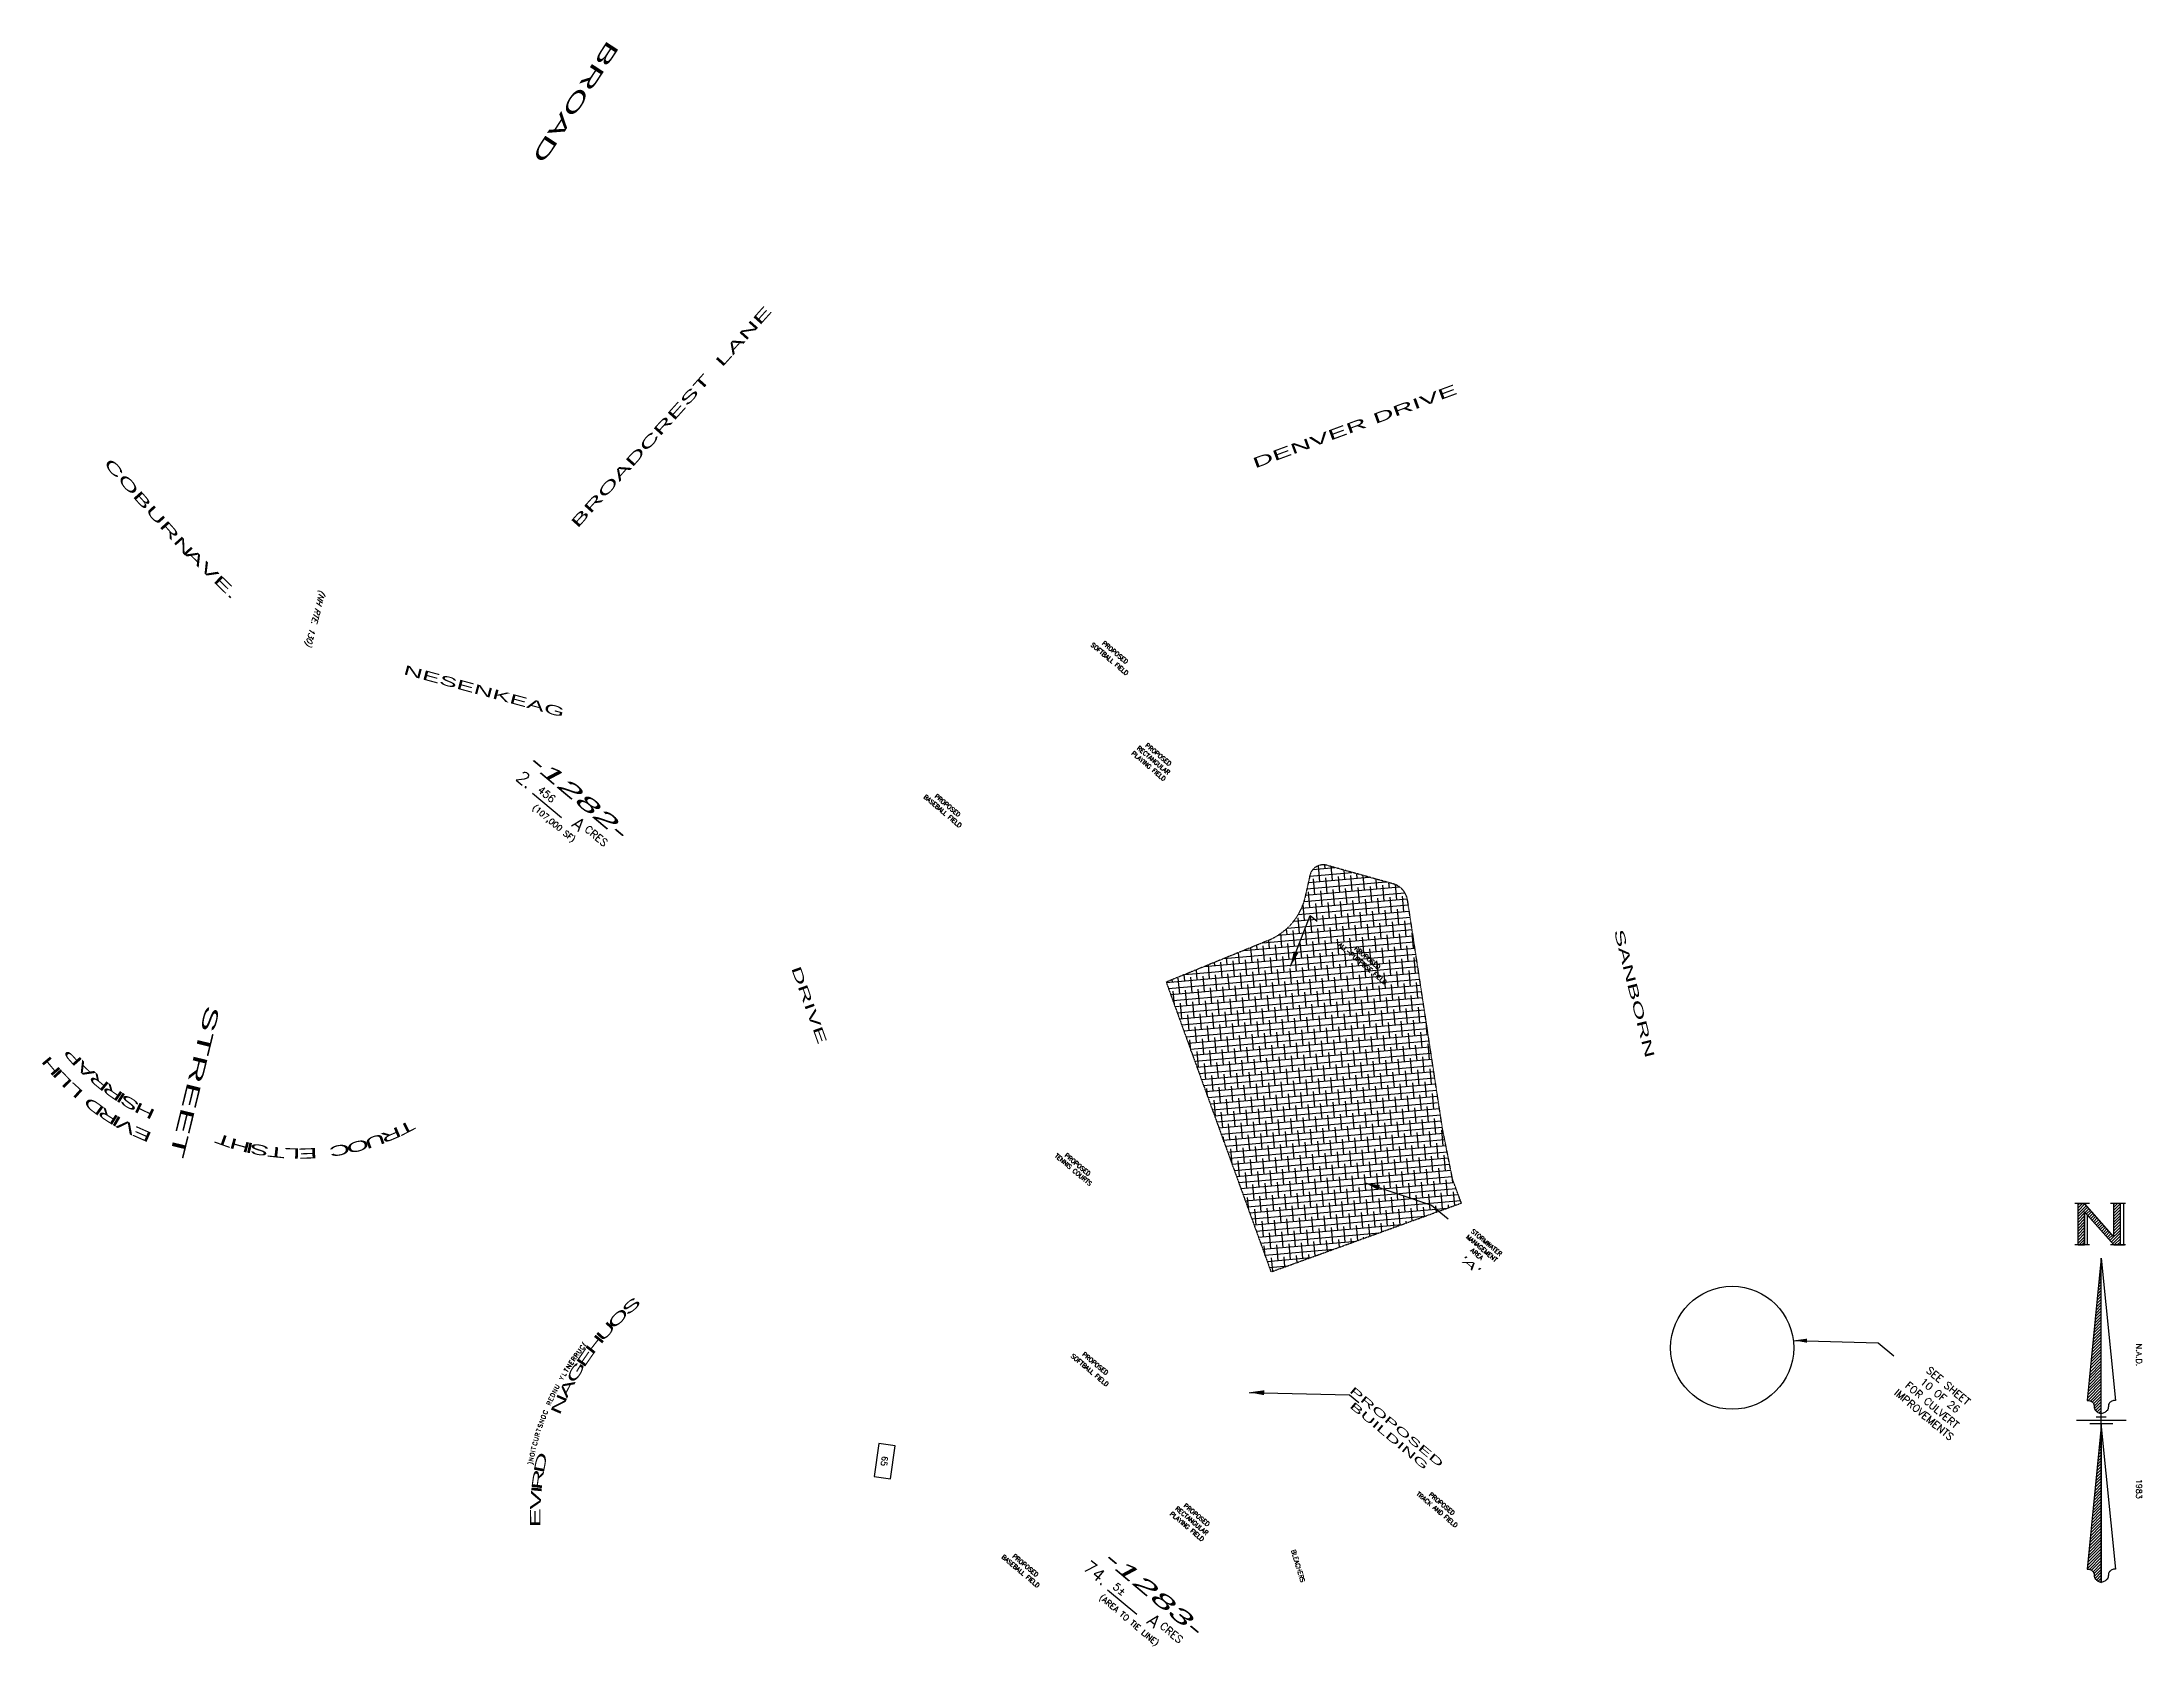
# Model space of a CAD drawing. Header units: feet. Extents: x 1024240 to 1026815, y 90191 to 94127.
# Drawn here: x 1024240 to 1026767, y 92195 to 94127 of the extents above; entities that cross this region are included whole.
import ezdxf
from ezdxf.enums import TextEntityAlignment as Align

# ---------------------------------------------------------------- set-up
doc = ezdxf.new("R2010")
doc.units = ezdxf.units.FT
doc.header["$MEASUREMENT"] = 0
doc.set_wipeout_variables(frame=1)
doc.linetypes.add('DASHDOT2', pattern=[0.5, 0.25, -0.125, 0, -0.125])
for name, color, linetype in [('E7SNT', 3, 'Continuous'), ('P1LIT', 4, 'Continuous'), ('P1NAS', 4, 'Continuous'), ('P1SMA', 4, 'DASHDOT2'), ('P2LIT', 5, 'Continuous'), ('P3LIL', 6, 'Continuous'), ('P3LIT', 6, 'Continuous'), ('P6STH', 9, 'Continuous'), ('P7BUT', 3, 'Continuous'), ('P7LIT', 3, 'Continuous'), ('P7MST', 3, 'Continuous'), ('P7PLS', 3, 'Continuous'), ('P7SFT', 3, 'Continuous')]:
    doc.layers.add(name, color=color, linetype=linetype)
doc.styles.add('100BS', font='swiss.ttf', dxfattribs={"width": 2, "oblique": 22, "height": 9})
doc.styles.add('100BT', font='swiss.ttf', dxfattribs={"width": 2, "height": 9})
doc.styles.add('100L', font='simplex.shx', dxfattribs={"height": 8.799999999999997})
doc.styles.add('120BT', font='swiss.ttf', dxfattribs={"width": 2, "height": 11.5})
doc.styles.add('140BT', font='swiss.ttf', dxfattribs={"width": 2, "height": 12.43})
doc.styles.add('175L', font='simplex.shx', dxfattribs={"height": 15.4})
doc.styles.add('200BT', font='swiss.ttf', dxfattribs={"width": 2, "height": 17})
doc.styles.add('60L', font='simplex.shx', dxfattribs={"height": 5.3})
doc.styles.add('60S', font='simplex.shx', dxfattribs={"width": 1.15, "oblique": 22, "height": 6})
doc.styles.add('80L', font='simplex.shx', dxfattribs={"height": 7.000000000000001})
doc.styles.add('80SL', font='simplex.shx', dxfattribs={"oblique": 22, "height": 7.000000000000001})
doc.dimstyles.get("Standard").update_dxf_attribs({"dimtxt": 0.18, "dimasz": 0.18, "dimexe": 0.18, "dimexo": 0.0625, "dimgap": 0.09, "dimtad": 0, "dimtih": 1, "dimtoh": 1, "dimdec": 4, "dimzin": 0, "dimdsep": 46, "dimtxsty": 'Standard', "dimcen": 0.09, "dimadec": 0, "dimazin": 0, "dimtfac": 1, "dimtdec": 4, "dimtofl": 0, "dimtmove": 0, "dimatfit": 3, "dimfxl": 1, "dimtolj": 1, "dimtzin": 0, "dimarcsym": 0})

# ---------------------------------------------------------------- blocks, each defined once
blk = doc.blocks.new('PAR-A')
at = {"layer": 'P1NAS'}
for p, q in [((-0.1404379999730736, 2.610000000000582), (-0.3204380000242963, 2.610000000000582)), ((-0.2804379999870434, 2.110000000000582), (-0.2804379999870434, 2.610000000000582)), ((-0.2804379999870434, 2.610000000000582), (-0.1804380000103265, 2.610000000000582)), ((-0.2804379999870434, 2.522075000000768), (-0.1925119999796152, 2.610000000000582)), ((-0.2804379999870434, 2.55743000000075), (-0.2278680000454187, 2.610000000000582)), ((-0.2804379999870434, 2.592785000000731), (-0.2632229999871925, 2.610000000000582)), ((-0.2804379999870434, 2.486719000000448), (-0.180240000016056, 2.58691700000054)), ((-0.2804379999870434, 2.451364000000467), (-0.1637409999966621, 2.568060999998124)), ((0.149561999947764, 2.209999999999127), (-0.200438000028953, 2.610000000000582)), ((-0.1939019999699667, 2.502544000002672), (-0.1472419999772683, 2.549205000002985)), ((-0.1773869999451563, 2.483703999998397), (-0.1307429999578744, 2.53034900000057)), ((0.2895619999617338, 2.610000000000582), (0.1095620000269264, 2.610000000000582)), ((0.2295620000222698, 2.610000000000582), (0.149561999947764, 2.610000000000582)), ((0.149561999947764, 2.209999999999127), (0.149561999947764, 2.610000000000582)), ((0.149561999947764, 2.56316599999991), (0.1963959999848157, 2.610000000000582)), ((0.149561999947764, 2.598520999999892), (0.161041000043042, 2.610000000000582)), ((0.149561999947764, 2.527810999999929), (0.2278660000301898, 2.60611400000198)), ((0.149561999947764, 2.492454999999609), (0.2278660000301898, 2.570759000001999)), ((0.149561999947764, 2.457099999999627), (0.2295620000222698, 2.537100000001374)), ((0.2295620000222698, 2.110000000000582), (0.2295620000222698, 2.610000000000582)), ((0.2295620000222698, 2.607811000001675), (0.2317520000506192, 2.610000000000582)), ((0.2690619999775663, 2.110000000000582), (0.2690619999775663, 2.610000000000582)), ((-0.2804379999870434, 2.416009000000486), (-0.200438000028953, 2.496009000002232)), ((-0.2804379999870434, 2.380653000000166), (-0.200438000028953, 2.460653000001912)), ((-0.2804379999870434, 2.345298000000184), (-0.200438000028953, 2.425298000001931)), ((-0.2804379999870434, 2.309943000000203), (-0.200438000028953, 2.389943000001949)), ((-0.2804379999870434, 2.274586999999883), (-0.200438000028953, 2.354587000001629)), ((-0.2804379999870434, 2.239231999999902), (-0.200438000028953, 2.319232000001648)), ((-0.2804379999870434, 2.20387699999992), (-0.200438000028953, 2.283877000001667)), ((-0.200438000028953, 2.110000000000582), (-0.200438000028953, 2.510000000002037)), ((-0.200438000028953, 2.510000000002037), (0.1502000000327826, 2.110000000000582)), ((-0.200438000028953, 2.510000000002037), (-0.200438000028953, 2.110000000000582)), ((-0.1673236219212413, 2.110000000000582), (-0.1673236219212413, 2.472223856959317)), ((-0.1608720000367612, 2.464864000001398), (-0.1142430000472814, 2.511491999997816)), ((-0.1443570000119507, 2.446023999997124), (-0.09774400002788752, 2.492636000002676)), ((-0.1278409999795258, 2.427184000000125), (-0.08124500000849366, 2.473780000000261)), ((-0.1113259999547154, 2.408344000003126), (-0.0647459999890998, 2.454923999997845)), ((-0.09481100004632026, 2.389502999998513), (-0.04824699996970594, 2.436068000002706)), ((-0.07829600002150983, 2.370663000001514), (-0.03174799995031208, 2.417210999999952)), ((-0.06025300000328571, 2.350080999996862), (-0.01361400005407631, 2.396720999997342)), ((-0.04526499996427447, 2.33298300000024), (0.001250999979674816, 2.379499000002397)), ((-0.02875000005587935, 2.314143000003241), (0.01774999999906868, 2.360642999999982)), ((-0.01223500003106892, 2.295302999998967), (0.03424900001846254, 2.341786999997566)), ((0.004279999993741512, 2.276463000001968), (0.0507480000378564, 2.322931000002427)), ((0.02079500001855195, 2.257621999997355), (0.06724700005725026, 2.304073999999673)), ((0.03731000004336238, 2.238782000000356), (0.0837459999602288, 2.285217999997258)), ((0.1033710000338033, 2.163421999997809), (0.2295620000222698, 2.289613000000827)), ((0.149561999947764, 2.421744999999646), (0.2295620000222698, 2.501745000001392)), ((0.149561999947764, 2.386388999999326), (0.2295620000222698, 2.466389000001072)), ((0.149561999947764, 2.351033999999345), (0.2295620000222698, 2.431034000001091)), ((0.149561999947764, 2.315678999999363), (0.2295620000222698, 2.39567900000111)), ((0.149561999947764, 2.280322999999044), (0.2295620000222698, 2.36032300000079)), ((0.149561999947764, 2.244967999999062), (0.2295620000222698, 2.324968000000808)), ((-0.1404379999730736, 2.110000000000582), (-0.3204380000242963, 2.110000000000582)), ((-0.2804379999870434, 2.1685209999996), (-0.200438000028953, 2.248521000001347)), ((-0.2804379999870434, 2.129896999998891), (-0.200438000028953, 2.209897000000637)), ((-0.2804379999870434, 2.110000000000582), (-0.200438000028953, 2.110000000000582)), ((-0.2682479999493808, 2.110000000000582), (-0.200438000028953, 2.177811000001384)), ((-0.232893000007607, 2.110000000000582), (-0.200438000028953, 2.142455000001064)), ((0.05382599995937198, 2.219942000003357), (0.1002459999872372, 2.266362000002118)), ((0.07034099998418242, 2.201101999999082), (0.116745000006631, 2.247505999999703)), ((0.08685600000899285, 2.182262000002083), (0.1332440000260249, 2.228649999997288)), ((0.2895619999617338, 2.110000000000582), (0.1095620000269264, 2.110000000000582)), ((0.1198859999421984, 2.144581000000471), (0.2295620000222698, 2.254257000000507)), ((0.1364019999746233, 2.125741000003472), (0.2295620000222698, 2.218902000000526)), ((0.149561999947764, 2.110000000000582), (0.2295620000222698, 2.110000000000582)), ((0.1560159999644384, 2.110000000000582), (0.2295620000222698, 2.183547000000544)), ((0.1913710000226274, 2.110000000000582), (0.2295620000222698, 2.148191000000224)), ((0.2267259999644011, 2.110000000000582), (0.2295620000222698, 2.112836000000243)), ((0.2295620000222698, 2.110000000000582), (0.2795619999524206, 2.110000000000582)), ((0, 1.94999999999709), (-0.1700000000419095, 0.2399999999979627)), ((-0.0190739999525249, 1.758133000002999), (0, 1.777207999999519)), ((-0.01517100003547966, 1.7973920000004), (0, 1.8125629999995)), ((-0.0112690000096336, 1.836649999997462), (0, 1.847917999999481)), ((-0.007365999976173043, 1.8759080000018), (0, 1.883273999999801)), ((-0.003462999942712486, 1.915165999998862), (0, 1.918628999999783)), ((0, -1.94999999999709), (0, 1.94999999999709)), ((0, 1.94999999999709), (0.1700000000419095, 0.2399999999979627)), ((-0.04639399994630367, 1.483326000001398), (0, 1.529719999998633)), ((-0.04249200003687292, 1.52258399999846), (0, 1.565075999998953)), ((-0.03858900000341237, 1.561842000002798), (0, 1.600430999998935)), ((-0.03468599996995181, 1.601101000000199), (0, 1.635785999998916)), ((-0.03078300005290657, 1.640358999997261), (0, 1.671141999999236)), ((-0.02688000001944602, 1.679617000001599), (0, 1.706496999999217)), ((-0.02297699998598546, 1.718874999998661), (0, 1.741851999999199)), ((-0.07371400005649775, 1.208518999999797), (0, 1.282232999998087)), ((-0.06981200003065169, 1.247776999996859), (0, 1.317587999998068)), ((-0.06590899999719113, 1.287035000001197), (0, 1.352943999998388)), ((-0.06200599996373057, 1.326292999998259), (0, 1.388298999998369)), ((-0.05810300004668534, 1.365551000002597), (0, 1.423653999998351)), ((-0.05420000001322478, 1.404809999999998), (0, 1.459009999998671)), ((-0.05029699997976422, 1.44406799999706), (0, 1.494364999998652)), ((-0.1010340000502765, 0.9337109999978566), (0, 1.03474599999754)), ((-0.09713200002443045, 0.9729690000021947), (0, 1.070100999997521)), ((-0.0932289999909699, 1.012227999999595), (0, 1.105455999997503)), ((-0.08932599995750934, 1.051485999996657), (0, 1.140811999997823)), ((-0.0854230000404641, 1.090744000000996), (0, 1.176166999997804)), ((-0.08152000000700355, 1.130001999998058), (0, 1.211521999997785)), ((-0.07761699997354299, 1.169260000002396), (0, 1.246877999998105)), ((-0.1283540000440553, 0.6589040000035311), (0, 0.7872579999966547)), ((-0.1244520000182092, 0.6981620000005933), (0, 0.8226139999969746)), ((-0.1205489999847487, 0.7374199999976554), (0, 0.857968999996956)), ((-0.1166459999512881, 0.7766780000019935), (0, 0.8933239999969373)), ((-0.1127430000342429, 0.8159369999993942), (0, 0.9286799999972573)), ((-0.1088400000007823, 0.8551949999964563), (0, 0.9640349999972386)), ((-0.1049369999673218, 0.8944530000007944), (0, 0.99938999999722)), ((-0.1556750000454485, 0.3840960000015912), (0, 0.539771000003384)), ((-0.151772000011988, 0.4233549999989918), (0, 0.5751260000033653)), ((-0.1478689999785274, 0.4626130000033299), (0, 0.6104819999964093)), ((-0.1439659999450669, 0.5018710000003921), (0, 0.6458369999963907)), ((-0.1400630000280216, 0.5411289999974542), (0, 0.681191999996372)), ((-0.1361599999945611, 0.5803870000017923), (0, 0.7165479999966919)), ((-0.1322569999611005, 0.619645999999193), (0, 0.7519029999966733)), ((-0.1673830000218004, 0.2663220000031288), (0, 0.4337050000031013)), ((-0.1634799999883398, 0.3055800000001909), (0, 0.4690600000030827)), ((-0.1595769999548793, 0.3448379999972531), (0, 0.5044160000034026)), ((-0.1591999999945983, 0.2391500000012456), (0, 0.3983500000031199)), ((-0.1310509999748319, 0.2319439999992028), (0, 0.3629940000028)), ((-0.1088140000356361, 0.2188250000035623), (0, 0.3276390000028186)), ((-0.09278199996333569, 0.1995010000027833), (0, 0.2922840000028373)), ((-0.08498000004328787, 0.1719480000028852), (0, 0.2569280000025174)), ((-0.3000000000465661, 0), (0.3000000000465661, 0)), ((-0.08111000002827495, 0.1404630000033649), (0, 0.221573000002536)), ((-0.06831600004807115, 0.1179009999978007), (0, 0.1862180000025546)), ((-0.06000000005587935, 0.04000000000087311), (0.06000000005587935, 0.04000000000087311)), ((-0.05006499995943159, 0.1007979999994859), (0, 0.1508620000022347)), ((-0.02728100004605949, 0.08822499999951106), (0, 0.1155070000022533)), ((-0.0001270000357180834, 0.08002400000259513), (0, 0.08015200000227196)), ((0, -0.08000000000174623), (-0.1700000000419095, -1.790000000000873)), ((-0.1400000000139698, -0.04000000000087311), (0.1400000000139698, -0.04000000000087311)), ((-0.01744700002018362, -0.2554929999969318), (0, -0.2380469999989145)), ((-0.01354399998672307, -0.2162349999998696), (0, -0.2026909999985946)), ((-0.009640999953262508, -0.1769770000028075), (0, -0.1673359999986133)), ((-0.005738000036217272, -0.1377189999984694), (0, -0.1319799999982934)), ((-0.001835000002756715, -0.09846000000106869), (0, -0.09662499999831198)), ((0, -0.04000000000087311), (0, -1.94999999999709)), ((0, -0.08000000000174623), (0.1700000000419095, -1.790000000000873)), ((-0.04476700001396239, -0.5303009999988717), (0, -0.4855339999994612)), ((-0.04086399998050183, -0.491042000001471), (0, -0.4501789999994799)), ((-0.03696099994704127, -0.4517839999971329), (0, -0.4148229999991599)), ((-0.03305800002999604, -0.4125260000000708), (0, -0.3794679999991786)), ((-0.02915499999653548, -0.3732680000030086), (0, -0.3441129999991972)), ((-0.02525199996307492, -0.3340099999986705), (0, -0.3087569999988773)), ((-0.02134900004602969, -0.2947510000012699), (0, -0.2734019999988959)), ((-0.07208700000774115, -0.8051080000004731), (0, -0.7330210000000079)), ((-0.0681839999742806, -0.765850000003411), (0, -0.6976660000000265)), ((-0.06428100005723536, -0.7265919999990729), (0, -0.6623110000000452)), ((-0.0603780000237748, -0.6873330000016722), (0, -0.6269549999997253)), ((-0.05647499999031425, -0.6480749999973341), (0, -0.5915999999997439)), ((-0.05257199995685369, -0.608817000000272), (0, -0.5562449999997625)), ((-0.04866900003980845, -0.5695590000032098), (0, -0.5208889999994426)), ((-0.09940700000151992, -1.079915000002075), (0, -0.9805090000008931)), ((-0.09550399996805936, -1.040656999997736), (0, -0.9451530000005732)), ((-0.09160100005101413, -1.001399000000674), (0, -0.9097980000005919)), ((-0.08769800001755357, -0.9621410000036121), (0, -0.8744430000006105)), ((-0.08379499998409301, -0.922882999999274), (0, -0.8390870000002906)), ((-0.07989199995063245, -0.8836240000018734), (0, -0.8037320000003092)), ((-0.07598900003358722, -0.8443659999975353), (0, -0.7683770000003278)), ((-0.1306300000287592, -1.393981000001077), (0, -1.263351000001421)), ((-0.1267269999952987, -1.354722999996739), (0, -1.22799600000144)), ((-0.1228239999618381, -1.315464999999676), (0, -1.192641000001458)), ((-0.1189210000447929, -1.276206000002276), (0, -1.157285000001139)), ((-0.1150180000113323, -1.236947999997938), (0, -1.121930000001157)), ((-0.1111149999778718, -1.197690000000875), (0, -1.086575000001176)), ((-0.1072119999444112, -1.158431999996537), (0, -1.051219000000856)), ((-0.1033100000349805, -1.119173999999475), (0, -1.015864000000875)), ((-0.157950000022538, -1.668788000002678), (0, -1.510839000002306)), ((-0.1540469999890774, -1.62952999999834), (0, -1.475483000001987)), ((-0.1501439999556169, -1.590272000001278), (0, -1.440128000002005)), ((-0.1462410000385717, -1.55101399999694), (0, -1.404773000002024)), ((-0.1423380000051111, -1.511755999999878), (0, -1.369417000001704)), ((-0.1384349999716505, -1.472497000002477), (0, -1.334062000001722)), ((-0.1345320000546053, -1.433238999998139), (0, -1.298707000001741)), ((-0.1696579999988899, -1.786563000001479), (0, -1.616905000002589)), ((-0.1657549999654293, -1.747304999997141), (0, -1.581549000002269)), ((-0.1618520000483841, -1.708047000000079), (0, -1.546194000002288)), ((-0.1420709999511018, -1.794331999997667), (0, -1.65226000000257)), ((-0.1173140000319108, -1.804929999998421), (0, -1.687615000002552)), ((-0.09866300004068762, -1.821633999999904), (0, -1.722971000002872)), ((-0.08692999999038875, -1.845256000000518), (0, -1.758326000002853)), ((-0.08407900005113333, -1.877761000003375), (0, -1.793681000002834)), ((-0.07449100003577769, -1.903528000002552), (0, -1.829037000003154)), ((-0.05822899995837361, -1.922621999998228), (0, -1.864392000003136)), ((-0.03728899999987334, -1.93703600000299), (0, -1.899747000003117)), ((-0.012051000026986, -1.947154000001319), (0, -1.935103000003437))]:
    blk.add_line(p, q, dxfattribs=at)
for points in [[(-0.1700000000419095, 0.2399999999979627, -0.09351799999999999), (-0.1279510000022128, 0.2306679999965127, -0.116423), (-0.09999999997671694, 0.2099999999991269, -0.187274), (-0.08494800003245473, 0.166347999998834, 0.176917), (-0.06999999994877726, 0.1200000000026193, 0.09767), (-0.04137899994384497, 0.09520699999848148, 0.08368099999999999), (0, 0.08000000000174623)], [(0.1700000000419095, 0.2399999999979627, 0.09351799999999999), (0.1279520000098273, 0.2306679999965127, 0.116423), (0.09999999997671694, 0.2099999999991269, 0.187274), (0.08494900004006922, 0.166347999998834, -0.176917), (0.06999999994877726, 0.1200000000026193, -0.09767), (0.04137999995145947, 0.09520699999848148, -0.08368099999999999), (0, 0.08000000000174623)], [(-0.1700000000419095, -1.790000000000873, -0.09351799999999999), (-0.1279510000022128, -1.799332000002323, -0.116423), (-0.09999999997671694, -1.819999999999709, -0.187274), (-0.08494800003245473, -1.863652000000002, 0.176917), (-0.06999999994877726, -1.910000000003492, 0.09767), (-0.04137899994384497, -1.934793000000354, 0.08368099999999999), (0, -1.94999999999709)], [(0.1700000000419095, -1.790000000000873, 0.09351799999999999), (0.1279520000098273, -1.799332000002323, 0.116423), (0.09999999997671694, -1.819999999999709, 0.187274), (0.08494900004006922, -1.863652000000002, -0.176917), (0.06999999994877726, -1.910000000003492, -0.09767), (0.04137999995145947, -1.934793000000354, -0.08368099999999999), (0, -1.94999999999709)]]:
    blk.add_lwpolyline(points, format="xyb", dxfattribs=at)
blk = doc.blocks.new('AREA1')
at = {"layer": 'P3LIL'}
blk.add_line((-0.4343592555378564, -0.04593350127106532), (0.02328203828074038, -0.04593350127106532), dxfattribs=at)
at = {"layer": 'P1LIT', "style": '80L'}
blk.add_attdef('SQ-FT', text='', height=0.07, dxfattribs=at).set_placement((0, -0.1930681486264803), align=Align.CENTER)
at = {"layer": 'P2LIT', "style": '100L'}
blk.add_text('CRES', height=0.09, dxfattribs=at).set_placement((0.3305352249881253, 0.008179485274013132))
blk.add_attdef('DAC', (-0.4081998884794302, 0.008179485274013132), '', height=0.09, dxfattribs=at)
at = {"layer": 'P3LIT', "style": '175L'}
blk.add_text('A', height=0.15, dxfattribs=at).set_placement((0.233719356067013, -0.05056449747644365), align=Align.CENTER)
blk.add_attdef('A.', text='', height=0.15, dxfattribs=at).set_placement((-0.508326621260494, -0.05185616959352046), align=Align.RIGHT)
at = {"layer": 'P7LIT', "style": '200BT', "oblique": 22, "width": 2}
blk.add_attdef('-??-', text='', height=0.18, dxfattribs=at).set_placement((0, 0.1930681486846879), align=Align.CENTER)
blk = doc.blocks.new('TNUM')
blk.add_lwpolyline([(-0.1999999999998181, 0.1000000000003638), (-0.1999999999998181, -0.1000000000003638), (0.1999999999998181, -0.1000000000003638), (0.1999999999998181, 0.1000000000003638)], close=True)
at = {"style": '80L'}
blk.add_attdef('????', text='', height=0.07, dxfattribs=at).set_placement((4.195810379314935e-05, -0.03999378112439445), align=Align.CENTER)

msp = doc.modelspace()

# ---------------------------------------------------------------- hatches: boundary and pattern name
at = {"layer": 'P6STH'}
h = msp.add_hatch(dxfattribs=at)
h.set_pattern_fill('ANSI38', color=256, scale=60, style=0)
h.set_pattern_definition([(4.999999999999742, (0, 0), (-0.6536680706074001, 7.471460235688093), []), (94.99999999999972, (0, 0), (-8.778796376902896, 14.28925240076879), [18.75, -11.25])])
edge = h.paths.add_edge_path()
edge.add_line((1025592.618504131, 92995.53395090779), (1025718.801780218, 92646.77479678718))
edge.add_line((1025718.801780218, 92646.77479678718), (1025947.868970696, 92729.65276055392))
edge.add_line((1025947.868970696, 92729.65276055392), (1025937.453409471, 92757.81557876636))
edge.add_line((1025937.453409471, 92757.81557876636), (1025925.275185932, 92818.3890643039))
edge.add_line((1025925.275185932, 92818.3890643039), (1025883.174698188, 93093.88109009854))
edge.add_arc((1025858.664768722, 93090.13550079471), 24.79447683834194, 8.688677158375008, 67.31062329913921)
edge.add_line((1025868.22886591, 93113.01112377347), (1025786.209702743, 93135.99813090125))
edge.add_arc((1025781.700847936, 93119.9102384639), 16.70778425610701, 74.34373561439332, 175.8976073478771)
edge.add_line((1025765.035872425, 93121.10549826338), (1025760.40850465, 93100.87891296239))
edge.add_arc((1025686.5637883, 93114.96301470156), 75.17582094469756, 290.1342798641988, 349.20189506428875, ccw=False)
edge.add_line((1025712.440921386, 93044.38130292037), (1025592.618504131, 92995.53395090783))

# ---------------------------------------------------------------- linework, layer by layer
at = {"layer": 'DEFPOINTS'}
msp.add_circle((1026273.764941833, 92555.47775989096), 74.02880269846631, dxfattribs=at)
at = {"layer": 'P1SMA', "flags": 128}
msp.add_lwpolyline([(1025592.618504131, 92995.53395090779), (1025718.801780218, 92646.77479678718), (1025947.868970696, 92729.65276055392), (1025937.453409471, 92757.81557876636), (1025925.275185932, 92818.3890643039), (1025883.174698188, 93093.88109009854, 0.2615148808651196), (1025868.22886591, 93113.01112377347), (1025786.209702743, 93135.99813090125, 0.4745882814952355), (1025765.035872425, 93121.10549826338), (1025760.40850465, 93100.87891296239, -0.2635935298078496), (1025712.440921386, 93044.38130292037), (1025592.618504131, 92995.53395090783)], format="xyb", dxfattribs=at)

# ---------------------------------------------------------------- block references
at = {"xscale": 100.000000000023, "yscale": 100, "zscale": 100, "rotation": 320.0000000000146}
for p, values in [((1024866.086862712, 93198.67418642581), {'-??-': '-1282-', 'A.': '2.', 'DAC': '456', 'SQ-FT': '(107,000 SF)'}), ((1025558.317257358, 92239.81762422848), {'-??-': '-1283-', 'A.': '74.', 'DAC': '5%%P', 'SQ-FT': '(AREA TO TIE LINE)'})]:
    msp.add_blockref('AREA1', p, dxfattribs=at).add_auto_attribs(values)
at = {"xscale": 100, "yscale": 100, "zscale": 100}
msp.add_blockref('PAR-A', (1026718.022971765, 92468.18037934956), dxfattribs=at)
at = {"layer": 'P7PLS', "xscale": 99.9999999999954, "yscale": 100, "zscale": 100, "rotation": 262.0274933192848}
msp.add_blockref('TNUM', (1025253.918699773, 92419.00329067867), dxfattribs=at).add_auto_attribs({'????': '65'})

# ---------------------------------------------------------------- texts
at = {"layer": 'DEFPOINTS', "style": '100L'}
for s, p in [('SEE SHEET', (1026530.962241795, 92506.23358516506)), ('IMPROVEMENTS', (1026501.871511117, 92471.56460236789)), ('FOR CULVERT', (1026511.568421343, 92483.12092996694)), ('10 OF 26', (1026521.265331569, 92494.677257566))]:
    msp.add_text(s, height=8.799999999999997, rotation=320.0000000002116, dxfattribs=at).set_placement(p, align=Align.CENTER)
at = {"layer": 'E7SNT', "width": 2}
for s, height, rotation, style, p in [('BROAD', 17, 236.920611078542, '200BT', (1024920.952562835, 94130.1949209688)), ('BROADCREST  LANE', 12.43, 48.08554023568554, '140BT', (1024884.184517283, 93541.08732205519)), ('DENVER DRIVE', 12.43, 20.24798278482034, '140BT', (1025699.476317028, 93613.61147514352)), ('NESENKEAG', 11.5, 344.8461584552534, '120BT', (1024673.861962947, 93366.27743302152)), ('SANBORN', 11.5, 283.9659439769075, '120BT', (1026131.3434677, 93057.4861757448)), ('DRIVE', 11.5, 289.5747351140798, '120BT', (1025141.142306735, 93012.2998062842)), ('STREET', 17, 256.2931359936431, '200BT', (1024437.48103557, 92968.46968508951))]:
    msp.add_text(s, height=height, rotation=rotation, dxfattribs=dict(at, style=style)).set_placement(p)
at = {"layer": 'E7SNT', "style": '200BT', "width": 2}
for s, rotation, p in [('H', 130.0240097552198, (1024255.484999707, 92898.37217119148)), ('P', 131.8196126915844, (1024281.571911959, 92909.52456015919)), ('A', 136.3343606533514, (1024296.350519727, 92894.26195799638)), ('I', 132.3179303025411, (1024263.242272603, 92889.50204567987)), ('L', 134.381571989223, (1024270.519236518, 92881.79334100928)), ('R', 140.8491086151474, (1024312.284677448, 92880.21002253852)), ('L', 137.827564671665, (1024283.274148816, 92869.5209732612)), ('D', 143.5477082874649, (1024306.00059879, 92850.9113987135)), ('R', 145.1126256764538, (1024328.304021388, 92868.13019196036)), ('I', 147.6161713127876, (1024338.114340122, 92861.60344154421)), ('S', 150.1197169491074, (1024348.200391472, 92855.51144738504)), ('R', 147.4542586912003, (1024322.536909229, 92839.54672534308)), ('I', 149.7481792385071, (1024332.594983769, 92833.40754413306)), ('V', 152.2723265459751, (1024343.93653284, 92827.12347368698)), ('H', 154.3832340104057, (1024365.956529779, 92846.17007492161)), ('T', 207.4113030781326, (1024675.376470684, 92825.82493766214)), ('E', 156.2939703283129, (1024362.546488322, 92818.16036476956)), ('T', 160.5129571597674, (1024460.348435509, 92810.93152471853)), ('H', 164.7585413995575, (1024479.497599605, 92804.9436592468)), ('I', 167.2515560764355, (1024490.930946017, 92802.09407589912)), ('O', 194.4243744355042, (1024618.158062189, 92803.95493730783)), ('U', 198.9201345985681, (1024638.510147615, 92810.05011453609)), ('R', 203.1657188383564, (1024657.23566926, 92817.25427011671)), ('S', 169.7445707533243, (1024502.47742113, 92799.74451256159)), ('T', 173.9901549931007, (1024522.33917158, 92796.90622301569)), ('L', 177.9854964444858, (1024541.174333698, 92795.58511842758)), ('E', 181.8557242648801, (1024559.464711356, 92795.55977506832)), ('C', 189.8035173580012, (1024596.808259235, 92799.37250044683)), ('O', 44.81686554311943, (1024937.300172301, 92586.62510486608)), ('S', 41.14302160980215, (1024952.845901757, 92601.11156153784)), ('U', 48.49070947642497, (1024922.714634695, 92571.17229852048)), ('E', 55.32715579249925, (1024898.331337851, 92540.06514079649)), ('H', 51.96006239455842, (1024909.876524269, 92555.74963006987)), ('G', 58.79649958554997, (1024887.420380123, 92523.223980939)), ('N', 66.24643784728138, (1024867.548673253, 92485.01583938484)), ('A', 62.57259391397574, (1024876.726953008, 92504.18055466963)), ('D', 78.79106262636232, (1024845.792811439, 92415.93624269836)), ('R', 82.26041554450458, (1024842.489728282, 92396.14317767242)), ('V', 86.5392776018743, (1024840.074775945, 92371.51426754952)), ('I', 84.29760106561018, (1024841.110558896, 92384.43987373737)), ('E', 90.11086201496899, (1024839.470968524, 92350.86519113535))]:
    msp.add_text(s, height=12.43, rotation=rotation, dxfattribs=at).set_placement(p, align=Align.CENTER)
at = {"layer": 'E7SNT', "style": '60L'}
for s, rotation, p in [('R', 54.49694047525794, (1024885.056135553, 92545.12749866454)), ('U', 53.5194056110961, (1024888.307844982, 92549.60443556304)), ('C', 52.51957811155342, (1024891.712223134, 92554.12539713959)), ('(', 51.67580132766464, (1024894.646273268, 92557.89403698653)), ('L', 59.29544378874856, (1024870.225894335, 92522.38125915003)), ('T', 58.3624944721009, (1024872.959237842, 92526.89969996831)), ('N', 57.38495960794609, (1024875.901734772, 92531.58566732035)), ('E', 56.42971747368223, (1024878.853951066, 92536.11562612905)), ('R', 55.47447533940272, (1024881.881277592, 92540.5957379542)), ('D', 64.3101501501448, (1024856.8177972, 92497.37233227082)), ('N', 63.33261528599518, (1024859.258895392, 92502.33797601784)), ('U', 62.3550804218333, (1024861.784354051, 92507.26125102244)), ('Y', 60.27297827491754, (1024867.441255169, 92517.59980129234)), ('O', 69.32485670054409, (1024845.647088184, 92471.28711014878)), ('C', 68.28044403146812, (1024847.784674147, 92476.79889198072)), ('R', 66.22063441869206, (1024852.293170947, 92487.55072026254)), ('E', 65.2653922844203, (1024854.514546351, 92492.48038548195)), ('U', 74.25711619085868, (1024836.925583157, 92444.77455966911)), ('R', 73.27958132670074, (1024838.472238753, 92450.0872270475)), ('T', 72.30204646254619, (1024840.109305345, 92455.37273470347)), ('S', 71.32451159838787, (1024841.836306418, 92460.62954414445)), ('N', 70.34697673423497, (1024843.652739282, 92465.8561252312)), ('N', 78.65433862840402, (1024831.097793643, 92420.58243576542)), ('O', 77.63221859471223, (1024832.286529447, 92426.24458481884)), ('I', 76.92220230756435, (1024833.171648414, 92430.16489614203)), ('T', 76.25677118994518, (1024834.045227404, 92433.8288146281)), ('C', 75.25694369040211, (1024835.437652485, 92439.3142532224)), (')', 79.47582277690644, (1024830.215729638, 92416.0169291201))]:
    msp.add_text(s, height=5.3, rotation=rotation, dxfattribs=at).set_placement(p, align=Align.CENTER)
at = {"layer": 'P1NAS', "style": '80L'}
for s, p in [('N.A.D.', (1026759.983971763, 92560.4868358971)), ('1983', (1026759.983971763, 92397.62370612974))]:
    msp.add_text(s, height=7.000000000000001, rotation=270, dxfattribs=at).set_placement(p)
at = {"layer": 'P7BUT', "style": '100BT', "width": 2}
for s, p in [('PROPOSED', (1025867.093415803, 92456.82104695901)), ('BUILDING', (1025858.126528647, 92446.13472697747))]:
    msp.add_text(s, height=9, rotation=320.0000000002116, dxfattribs=at).set_placement(p, align=Align.CENTER)
at = {"layer": 'P7MST', "style": '60L'}
for s, p in [('MANAGEMENT', (1025970.760706835, 92673.0927755116)), ('STORMWATER', (1025976.600891403, 92680.05283645191)), ('AREA', (1025964.920522267, 92666.13271457129))]:
    msp.add_text(s, height=5.3, rotation=320.0000000002116, dxfattribs=at).set_placement(p, align=Align.CENTER)
at = {"layer": 'P7MST', "style": '100BS', "oblique": 22, "width": 2}
msp.add_text("'A'", height=9, rotation=320.0000000002116, dxfattribs=at).set_placement((1025954.31449508, 92653.49294356769), align=Align.CENTER)
at = {"layer": 'P7SFT', "style": '60L'}
for s, p in [('SOFTBALL FIELD', (1025522.928591381, 93382.41430228125)), ('PROPOSED', (1025529.540121081, 93390.29361655333)), ('PROPOSED', (1025581.543643398, 93267.42282672686)), ('PLAYING FIELD', (1025569.863274262, 93253.50270484624)), ('RECTANGULAR', (1025575.70345883, 93260.46276578655)), ('BASEBALL FIELD', (1025322.011112543, 93199.23958550683)), ('PROPOSED', (1025327.851297111, 93206.19964644714)), ('ALL-PURPOSE FIELD', (1025827.223797958, 93015.84703579228)), ('PROPOSED', (1025833.063982526, 93022.80709673259)), ('PROPOSED', (1025505.631270523, 92534.43014224799)), ('SOFTBALL FIELD', (1025499.019740823, 92526.55082797591)), ('TRACK AND FIELD', (1025916.93528814, 92358.73058633036)), ('PROPOSED', (1025922.775472708, 92365.69064727068)), ('PLAYING FIELD', (1025615.993042044, 92338.37749968695)), ('RECTANGULAR', (1025621.833226612, 92345.33756062726)), ('PROPOSED', (1025627.67341118, 92352.29762156757)), ('BASEBALL FIELD', (1025415.826809137, 92284.52399107264)), ('PROPOSED', (1025421.666993705, 92291.48405201295))]:
    msp.add_text(s, height=5.3, rotation=320.0000000002116, dxfattribs=at).set_placement(p, align=Align.CENTER)

# ---------------------------------------------------------------- leaders
at = {"layer": 'DEFPOINTS'}
msp.add_leader([(1026348.718566647, 92564.40473348438), (1026449.452449487, 92561.56796353287), (1026468.442259246, 92545.63362116774)], dimstyle='Standard', override={"dimscale": 100, "dimasz": 0.15, "dimexo": 0.0625, "dimdec": 4, "dimtxsty": '60S', "dimaunit": 0}, dxfattribs=at)
at = {"layer": 'P7BUT'}
msp.add_leader([(1025692.593584635, 92501.82822593622), (1025813.255819043, 92498.77088416787), (1025824.368449826, 92489.44627977652)], dimstyle='Standard', override={"dimscale": 100, "dimexo": 0.0625, "dimdec": 4, "dimtxsty": '60S', "dimaunit": 0}, dxfattribs=at)
at = {"layer": 'P7MST'}
msp.add_leader([(1025831.925920219, 92753.93489223428), (1025912.110632067, 92727.16688235092), (1025932.026832894, 92710.4552055825)], dimstyle='Standard', override={"dimscale": 100, "dimexo": 0.0625, "dimdec": 4, "dimtxsty": '60S', "dimaunit": 0}, dxfattribs=at)
at = {"layer": 'P7SFT'}
msp.add_leader([(1025742.396118933, 93014.68734016141), (1025765.862548947, 93075.86127297918), (1025774.302089658, 93068.77965748112)], dimstyle='Standard', override={"dimscale": 100, "dimexo": 0.0625, "dimdec": 4, "dimtxsty": '60S', "dimaunit": 0}, dxfattribs=at)

# ---------------------------------------------------------------- wipeouts: each hides what was drawn before it
for points, layer in [([(1024405.030754819, 93510.11572317003), (1024461.319320612, 93455.8529857247), (1024476.2437301157, 93471.33457854211), (1024419.955164323, 93525.59731598773)], 'E7SNT'), ([(1024570.0039135179, 93470.77131701255), (1024538.011708645, 93347.12151497118), (1024553.7275346745, 93343.05532224143), (1024585.7197395478, 93466.70512428286)], 'E7SNT'), ([(1025454.974286963, 92796.18672432804), (1025511.370114082, 92748.86500659226), (1025517.1616304454, 92755.76706702482), (1025460.7658033259, 92803.08878476078)], 'P7SFT'), ([(1025735.81676962, 92329.05594274912), (1025758.3966058801, 92254.0942764738), (1025767.0237222114, 92256.69292300641), (1025744.4438859513, 92331.65458928197)], 'P7SFT')]:
    msp.add_wipeout(points).dxf.layer = layer

# ---------------------------------------------------------------- next in the draw order: texts
at = {"layer": 'E7SNT', "style": '140BT', "width": 2}
msp.add_text('AVE.', height=12.43, rotation=316.0498150741987, dxfattribs=at).set_placement((1024411.5801275, 93510.10387679242))
at = {"layer": 'E7SNT', "style": '80SL', "oblique": 22}
msp.add_text('(NH RTE. 130)', height=7.000000000000001, rotation=255.4938363663292, dxfattribs=at).set_placement((1024574.172034189, 93467.78474310687))
at = {"layer": 'P7SFT', "style": '60L'}
for s, rotation, p in [('PROPOSED', 320.0000000002116, (1025484.364571538, 92773.94687790226)), ('BLEACHERS', 286.7632700187062, (1025748.882858759, 92292.11012507408))]:
    msp.add_text(s, height=5.3, rotation=rotation, dxfattribs=at).set_placement(p, align=Align.CENTER)

# ---------------------------------------------------------------- next in the draw order: wipeouts: each hides what was drawn before it
for points, layer in [([(1024305.770993007, 93619.71574310785), (1024394.8189844524, 93520.19565782697), (1024411.5981011732, 93535.2091763341), (1024322.5501097281, 93634.7292616151)], 'E7SNT'), ([(1025434.107422, 92803.12200298852), (1025521.823523351, 92729.51945469664), (1025527.6150397141, 92736.42151512927), (1025439.8989383633, 92810.02406342105)], 'P7SFT')]:
    msp.add_wipeout(points).dxf.layer = layer

# ---------------------------------------------------------------- next in the draw order: texts
at = {"layer": 'E7SNT', "style": '140BT', "width": 2}
msp.add_text('COBURN', height=12.43, rotation=311.8213543950012, dxfattribs=at).set_placement((1024313.34232892, 93618.93864971312))
at = {"layer": 'P7SFT', "style": '60L'}
msp.add_text('TENNIS COURTS', height=5.3, rotation=320.0000000002116, dxfattribs=at).set_placement((1025479.157843691, 92767.74174128466), align=Align.CENTER)

doc.saveas('drawing.dxf')
